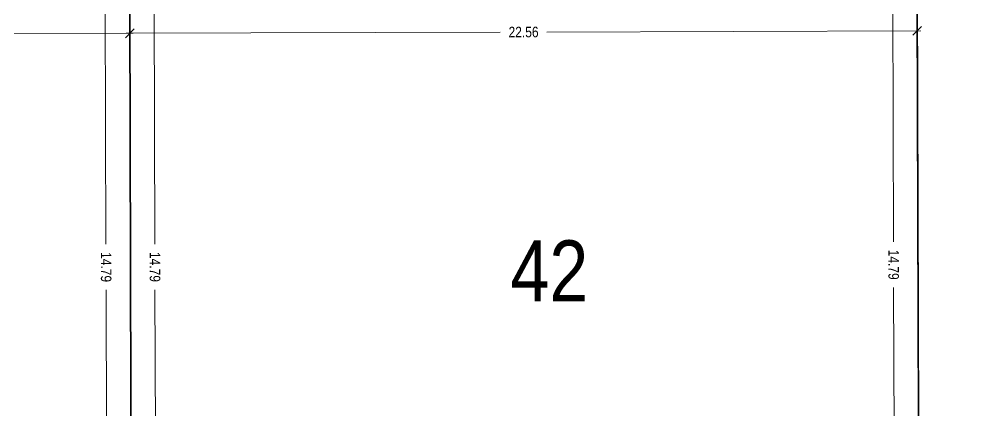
# Model space of a CAD drawing. Header units: millimetres. Extents: x 29397 to 29927, y 26123 to 26652.
# Drawn here: x 29610.63 to 29638.17, y 26356.58 to 26367.79 of the extents above; entities that cross this region are included whole.
import ezdxf
from ezdxf.enums import TextEntityAlignment as Align

# ---------------------------------------------------------------- set-up
doc = ezdxf.new("R2010")
doc.units = ezdxf.units.MM
doc.header["$LTSCALE"] = 0.3
for name, color, linetype in [('_IndivSubPlot', 180, 'Continuous'), ('_IndivSubPlot_DIMENSION', 7, 'Continuous'), ('_InternalRoad', 3, 'Continuous')]:
    doc.layers.add(name, color=color, linetype=linetype)
doc.layers.get('0').off()
doc.styles.add('PreDCRFont', font='ARIALN.TTF')
doc.dimstyles.new('PDCR-PLOT-INT', dxfattribs={"dimtxt": 0.3, "dimasz": 0.25, "dimexe": 0.25, "dimexo": 0.25, "dimgap": 0.25, "dimtad": 0, "dimzin": 0, "dimdsep": 46, "dimtxsty": 'PreDCRFont', "dimblk": 'OBLIQUE', "dimcen": 0.5, "dimdle": 0.1, "dimadec": 0, "dimazin": 0, "dimtfac": 1, "dimtix": 1, "dimtofl": 0, "dimtmove": 1, "dimatfit": 1, "dimfxl": 1, "dimtolj": 1, "dimtzin": 0, "dimlwd": 15, "dimarcsym": 0})

# ---------------------------------------------------------------- blocks, each defined once
blk = doc.blocks.new('_Oblique')
at = {"color": 0, "linetype": 'ByBlock', "lineweight": -2}
blk.add_line((-0.5, -0.5), (0.5, 0.5), dxfattribs=at)
blk = doc.blocks.new('*D1037')
at = {"layer": '_IndivSubPlot_DIMENSION', "color": 0, "lineweight": 15, "transparency": 16777216}
for p, q in [((29636.454, 26367.46), (29625.742, 26367.428)), ((29613.695, 26367.391), (29624.407, 26367.424))]:
    blk.add_line(p, q, dxfattribs=at)
at = {"layer": '_IndivSubPlot_DIMENSION', "color": 0, "lineweight": 15, "transparency": 16777216, "xscale": 0.25, "yscale": 0.25, "zscale": 0.25}
for p, rotation in [((29613.795, 26367.392), 180.173533374619), ((29636.354, 26367.46), 0.173533374618966)]:
    blk.add_blockref('_Oblique', p, dxfattribs=dict(at, rotation=rotation))
at = {"layer": '_IndivSubPlot_DIMENSION', "color": 0, "lineweight": 15, "transparency": 16777216, "insert": (29625.075, 26367.426), "char_height": 0.3, "attachment_point": 5, "rotation": 0.1735, "style": 'PreDCRFont'}
blk.add_mtext('\\A1;22.56', dxfattribs=at)
blk = doc.blocks.new('*D1038')
at = {"layer": '_IndivSubPlot_DIMENSION', "color": 0, "lineweight": 15, "transparency": 16777216}
for p, q in [((29614.492, 26368.194), (29614.513, 26361.353)), ((29614.538, 26353.204), (29614.517, 26360.045))]:
    blk.add_line(p, q, dxfattribs=at)
at = {"layer": '_IndivSubPlot_DIMENSION', "color": 0, "lineweight": 15, "transparency": 16777216, "xscale": 0.25, "yscale": 0.25, "zscale": 0.25}
for p, rotation in [((29614.492, 26368.094), 90.17353337461844), ((29614.537, 26353.304), 270.1735333746184)]:
    blk.add_blockref('_Oblique', p, dxfattribs=dict(at, rotation=rotation))
at = {"layer": '_IndivSubPlot_DIMENSION', "color": 0, "lineweight": 15, "transparency": 16777216, "insert": (29614.515, 26360.699), "char_height": 0.3, "attachment_point": 5, "rotation": 270.1735, "style": 'PreDCRFont'}
blk.add_mtext('\\A1;14.79', dxfattribs=at)
blk = doc.blocks.new('*D1040')
at = {"layer": '_IndivSubPlot_DIMENSION', "color": 0, "lineweight": 15, "transparency": 16777216}
for p, q in [((29635.652, 26368.258), (29635.673, 26361.417)), ((29635.697, 26353.268), (29635.677, 26360.109))]:
    blk.add_line(p, q, dxfattribs=at)
at = {"layer": '_IndivSubPlot_DIMENSION', "color": 0, "lineweight": 15, "transparency": 16777216, "xscale": 0.25, "yscale": 0.25, "zscale": 0.25}
for p, rotation in [((29635.652, 26368.158), 90.17353337460435), ((29635.697, 26353.368), 270.1735333746043)]:
    blk.add_blockref('_Oblique', p, dxfattribs=dict(at, rotation=rotation))
at = {"layer": '_IndivSubPlot_DIMENSION', "color": 0, "lineweight": 15, "transparency": 16777216, "insert": (29635.675, 26360.763), "char_height": 0.3, "attachment_point": 5, "rotation": 270.1735, "style": 'PreDCRFont'}
blk.add_mtext('\\A1;14.79', dxfattribs=at)
blk = doc.blocks.new('*D1041')
at = {"layer": '_IndivSubPlot_DIMENSION', "color": 0, "lineweight": 15, "transparency": 16777216}
for p, q in [((29591.135, 26367.323), (29601.848, 26367.356)), ((29613.895, 26367.392), (29603.182, 26367.36))]:
    blk.add_line(p, q, dxfattribs=at)
at = {"layer": '_IndivSubPlot_DIMENSION', "color": 0, "lineweight": 15, "transparency": 16777216, "xscale": 0.25, "yscale": 0.25, "zscale": 0.25}
for p, rotation in [((29591.235, 26367.323), 180.1735333746191), ((29613.795, 26367.392), 0.1735333746191259)]:
    blk.add_blockref('_Oblique', p, dxfattribs=dict(at, rotation=rotation))
at = {"layer": '_IndivSubPlot_DIMENSION', "color": 0, "lineweight": 15, "transparency": 16777216, "insert": (29602.515, 26367.358), "char_height": 0.3, "attachment_point": 5, "rotation": 0.1735, "style": 'PreDCRFont'}
blk.add_mtext('\\A1;22.56', dxfattribs=at)
blk = doc.blocks.new('*D1044')
at = {"layer": '_IndivSubPlot_DIMENSION', "color": 0, "lineweight": 15, "transparency": 16777216}
for p, q in [((29613.092, 26368.19), (29613.113, 26361.348)), ((29613.138, 26353.2), (29613.117, 26360.041))]:
    blk.add_line(p, q, dxfattribs=at)
at = {"layer": '_IndivSubPlot_DIMENSION', "color": 0, "lineweight": 15, "transparency": 16777216, "xscale": 0.25, "yscale": 0.25, "zscale": 0.25}
for p, rotation in [((29613.092, 26368.09), 90.1735333746184), ((29613.137, 26353.3), 270.1735333746184)]:
    blk.add_blockref('_Oblique', p, dxfattribs=dict(at, rotation=rotation))
at = {"layer": '_IndivSubPlot_DIMENSION', "color": 0, "lineweight": 15, "transparency": 16777216, "insert": (29613.115, 26360.695), "char_height": 0.3, "attachment_point": 5, "rotation": 270.1735, "style": 'PreDCRFont'}
blk.add_mtext('\\A1;14.79', dxfattribs=at)

msp = doc.modelspace()

# ---------------------------------------------------------------- linework, layer by layer
at = {"layer": '_IndivSubPlot'}
for points in [[(29613.792, 26368.092), (29591.233, 26368.023), (29591.277, 26353.233), (29613.837, 26353.302)], [(29636.352, 26368.16), (29613.792, 26368.092), (29613.837, 26353.302), (29636.397, 26353.37)]]:
    msp.add_lwpolyline(points, close=True, dxfattribs=at)
at = {"layer": '_InternalRoad'}
msp.add_lwpolyline([(29648.303, 26384.409), (29636.304, 26384.089), (29636.576, 26294.21), (29648.576, 26294.247)], close=True, dxfattribs=at)

# ---------------------------------------------------------------- texts
at = {"layer": '_IndivSubPlot', "lineweight": 30, "style": 'PreDCRFont'}
msp.add_text('42', height=1.75, dxfattribs=at).set_placement((29625.814, 26360.585), align=Align.MIDDLE_CENTER)

# ---------------------------------------------------------------- dimensions: what is measured, and where the dimension line sits
at = {"layer": '_IndivSubPlot_DIMENSION', "lineweight": 15}
for p1, p2, text, picture, middle in [((29635.697, 26353.368), (29635.652, 26368.158), '14.79', '*D1040', (29635.675, 26360.763)), ((29613.137, 26353.3), (29613.092, 26368.09), '14.79', '*D1044', (29613.115, 26360.695)), ((29614.492, 26368.094), (29614.537, 26353.304), '14.79', '*D1038', (29614.515, 26360.699)), ((29613.795, 26367.392), (29591.235, 26367.323), '22.56', '*D1041', (29602.515, 26367.358)), ((29636.354, 26367.46), (29613.795, 26367.392), '22.56', '*D1037', (29625.075, 26367.426))]:
    dim = msp.add_aligned_dim(p1=p1, p2=p2, distance=0, text=text, dimstyle='PDCR-PLOT-INT', dxfattribs=at)
    dim.commit()
    dim.dimension.update_dxf_attribs({"geometry": picture, "text_midpoint": middle})

doc.saveas('drawing.dxf')
